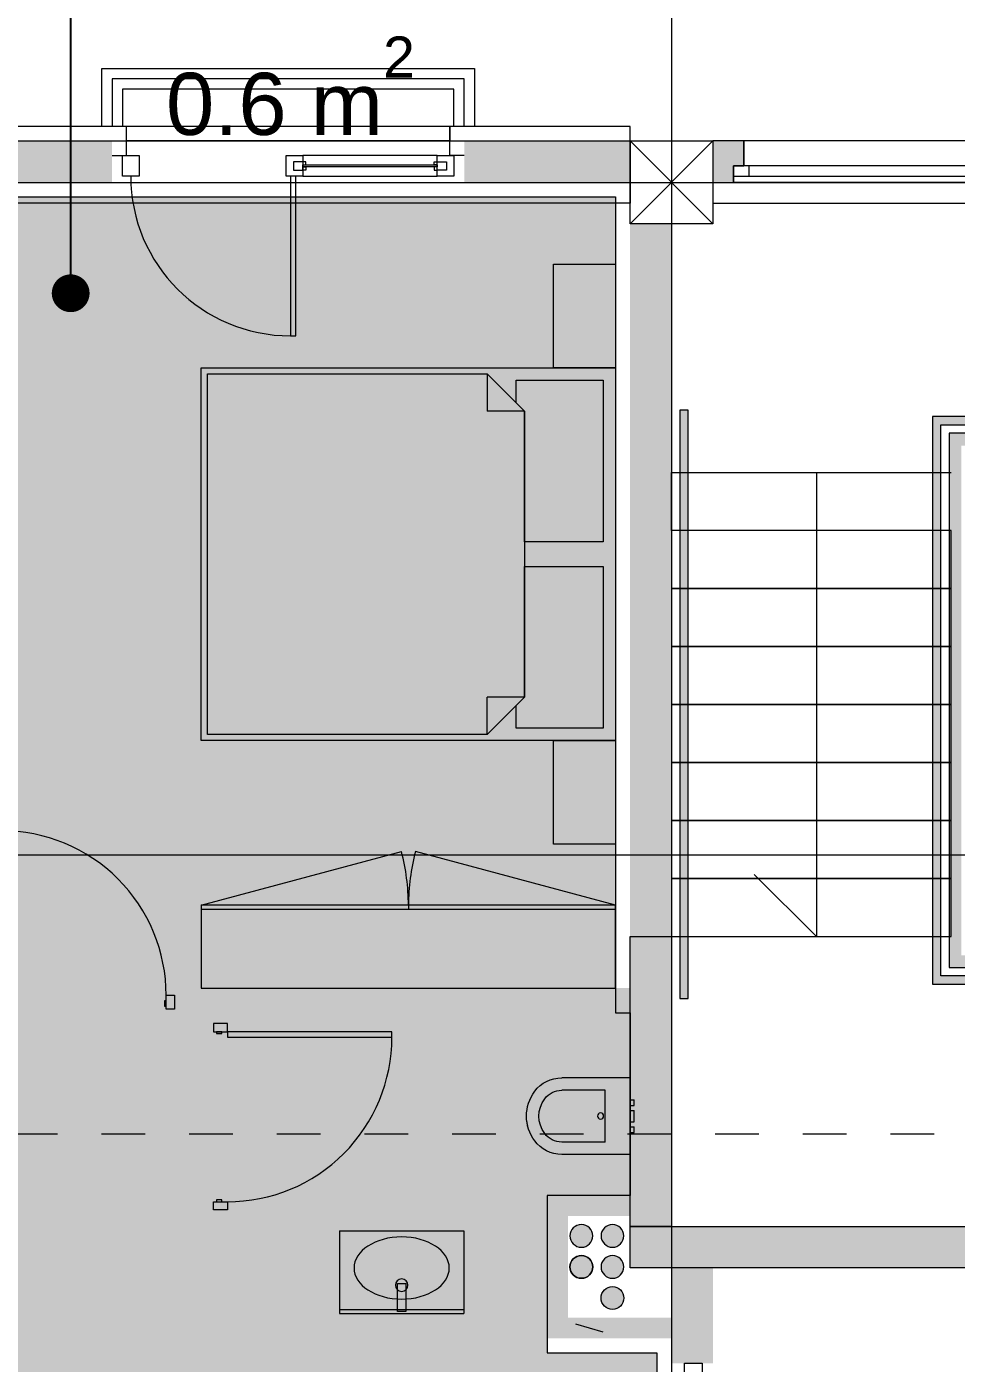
# Model space of a CAD drawing. Header units: millimetres. Extents: x 475159934 to 476245151, y 4620917055 to 4621447368.
# Drawn here: x 475237204 to 475241692, y 4621149352 to 4621155803 of the extents above; entities that cross this region are included whole.
import ezdxf

# ---------------------------------------------------------------- set-up
doc = ezdxf.new("R2010")
doc.units = ezdxf.units.MM
doc.header["$MEASUREMENT"] = 0
doc.linetypes.add('Dashed', pattern=[423.333333, 211.666667, -211.666667])
for name, color, linetype, lineweight in [('0_Pen_No__7_Pen_No__7_Pen_No__7', 7, 'Continuous', 0), ('2D Drafting - General_Pen_No__1_Pen_No__7', 7, 'Continuous', 0), ('2D Drafting - General_Pen_No__250_Pen_No__7_Pen_No__154', 154, 'Continuous', 0), ('2D Drafting - General_Pen_No__250_Pen_No__7_Pen_No__250', 7, 'Continuous', 0), ('2D Drafting - General_Pen_No__250_Pen_No__7_Pen_No__7', 7, 'Continuous', 0), ('2D Drafting - General_Pen_No__7_Pen_No__250', 7, 'Continuous', 0), ('2D Drafting - General_Pen_No__7_Pen_No__7_Pen_No__7', 7, 'Continuous', 0), ('Doors_Pen_No__7_Pen_No__7_Pen_No__7', 7, 'Continuous', 0), ('G-Anno-Nplt_Pen_No__151', 151, 'Continuous', 0), ('G-Anno-Nplt_Pen_No__250', 7, 'Continuous', 0), ('G-Anno-Nplt_Pen_No__4', 7, 'Continuous', 0), ('G-Anno-Nplt_Pen_No__7', 7, 'Continuous', 0), ('gegmebi_Pen_No__7_Pen_No__7', 7, 'Continuous', 0), ('kar-panjara_Pen_No__7_Pen_No__7_Pen_No__7', 7, 'Continuous', 0), ('New_2D Drafting - General_Pen_No__1', 1, 'Continuous', 0), ('New_2D Drafting - General_Pen_No__2_Pen_No__250', 7, 'Continuous', 0), ('New_2D Drafting - General_Pen_No__4', 7, 'Continuous', 0), ('New_reg_nak_Pen_No__7', 7, 'Continuous', 0), ('New_shenobebi_Pen_No__1', 1, 'Continuous', 0), ('New_shenobebi_Pen_No__7', 7, 'Continuous', 0), ('New_Structural - Bearing_Pen_No__250', 7, 'Continuous', 0), ('shaxtebi da milebi_Pen_No__1_Pen_No__1_Pen_No__1', 1, 'Continuous', 0), ('shaxtebi da milebi_Pen_No__5_Pen_No__5_Pen_No__5', 5, 'Continuous', 0), ('zoma_Pen_No__142', 142, 'Continuous', 0), ('zoma_Pen_No__5_Pen_No__5', 5, 'Continuous', 0)]:
    doc.layers.add(name, color=color, linetype=linetype, lineweight=lineweight)
doc.layers.add('New_Interior - Furniture', color=7, linetype='Continuous')
doc.layers.add('zoma', color=7, linetype='Continuous')
doc.layers.add('New_Interior - Furniture _Pen_No__252', color=7, linetype='Continuous', lineweight=0, true_color=0x666666)
doc.layers.add('shaxtebi da milebi_Pen_No__1_Pen_No__1_Pen_No__252', color=7, linetype='Continuous', lineweight=0, true_color=0x666666)
doc.styles.add('GENERATED_STYLE_1', font='arial.ttf')
doc.styles.add('GENERATED_STYLE_3', font='arial.ttf')
doc.dimstyles.new('GENERATED_STYLE__27', dxfattribs={"dimtxt": 0.18, "dimasz": 364.8, "dimexe": 0.18, "dimexo": 0.0625, "dimgap": 0, "dimtad": 0, "dimtih": 1, "dimtoh": 1, "dimdec": 4, "dimzin": 0, "dimdsep": 46, "dimcen": 0.09, "dimadec": 0, "dimazin": 0, "dimtfac": 1, "dimtdec": 4, "dimtmove": 0, "dimatfit": 3, "dimldrblk": 'ARROWHEAD_11', "dimfxl": 1, "dimtolj": 1, "dimtzin": 0, "dimarcsym": 0})
doc.dimstyles.new('GENERATED_STYLE__3', dxfattribs={"dimtxt": 200, "dimasz": 64.421331, "dimexe": 0.18, "dimexo": 3, "dimgap": 0, "dimtad": 1, "dimtih": 1, "dimtoh": 1, "dimlfac": 0.001, "dimzin": 0, "dimdsep": 46, "dimtxsty": 'GENERATED_STYLE_3', "dimblk": 'ARROWHEAD_2', "dimblk1": 'ARROWHEAD_2', "dimblk2": 'ARROWHEAD_2', "dimcen": 0.09, "dimclrd": 142, "dimclre": 142, "dimclrt": 142, "dimadec": 0, "dimazin": 0, "dimtfac": 1, "dimtdec": 4, "dimtmove": 0, "dimatfit": 3, "dimfxl": 1, "dimtolj": 1, "dimtzin": 0, "dimarcsym": 0})
doc.dimstyles.new('GENERATED_STYLE__6', dxfattribs={"dimtxt": 200, "dimasz": 64.421331, "dimexe": 0.18, "dimexo": 3, "dimgap": 0, "dimtad": 1, "dimlfac": 0.001, "dimzin": 0, "dimdsep": 46, "dimtxsty": 'GENERATED_STYLE_3', "dimblk": 'ARROWHEAD_2', "dimblk1": 'ARROWHEAD_2', "dimblk2": 'ARROWHEAD_2', "dimcen": 0.09, "dimclrd": 142, "dimclre": 142, "dimclrt": 142, "dimadec": 0, "dimazin": 0, "dimtfac": 1, "dimtdec": 4, "dimtmove": 0, "dimatfit": 3, "dimfxl": 1, "dimtolj": 1, "dimtzin": 0, "dimarcsym": 0})

# ---------------------------------------------------------------- blocks, each defined once
blk = doc.blocks.new('Multi-Basin Counter 26')
at = {"layer": 'New_Interior - Furniture _Pen_No__252', "color": 251, "linetype": 'Continuous', "lineweight": 0, "true_color": 0x666666}
for p, q in [((-300, 0), (300, 0)), ((-300, -400), (-300, 0)), ((300, -400), (300, 0)), ((-300, -20), (300, -20)), ((-300, -400), (300, -400))]:
    blk.add_line(p, q, dxfattribs=at)
at = {"layer": 'New_Interior - Furniture _Pen_No__252', "color": 251, "linetype": 'Continuous', "lineweight": 0, "true_color": 0x666666, "flags": 128}
blk.add_lwpolyline([(-20, -145), (20, -145), (20, -10), (-20, -10)], close=True, dxfattribs=at)
at = {"layer": 'New_Interior - Furniture _Pen_No__252', "color": 251, "linetype": 'Continuous', "lineweight": 0, "true_color": 0x666666}
blk.add_circle((0, -137.1895), 30, dxfattribs=at)
blk.add_ellipse((0, -220), major_axis=(230, 0), ratio=0.652173913, dxfattribs=at)
blk = doc.blocks.new('Bidet 26')
at = {"layer": 'New_Interior - Furniture _Pen_No__252', "color": 251, "linetype": 'Continuous', "lineweight": 0, "true_color": 0x666666}
for p, q in [((185, 0), (-185, 0)), ((-78.5, 20), (-74.5, 20)), ((-78.5, 0), (-78.5, 20)), ((-74.5, 20), (-65, 20)), ((-65, 20), (-55.5, 20)), ((-55.5, 20), (-51.5, 20)), ((-51.5, 0), (-51.5, 20)), ((-27, 20), (-19.1, 20)), ((-27, 0), (-27, 20)), ((-19.1, 20), (0, 20)), ((0, 20), (19.1, 20)), ((0, 0), (19.1, 0)), ((19.1, 20), (27, 20)), ((19.1, 0), (27, 0)), ((27, 0), (27, 20)), ((51.5, 20), (55.5, 20)), ((51.5, 0), (51.5, 20)), ((51.5, 0), (55.5, 0)), ((55.5, 20), (65, 20)), ((55.5, 0), (65, 0)), ((65, 20), (74.5, 20)), ((65, 0), (74.5, 0)), ((74.5, 20), (78.5, 20)), ((74.5, 0), (78.5, 0)), ((78.5, 0), (78.5, 20)), ((185, 0), (185, -330)), ((-185, 0), (-185, -330)), ((-78.5, 0), (-74.5, 0)), ((-74.5, 0), (-65, 0)), ((-65, 0), (-55.5, 0)), ((-55.5, 0), (-51.5, 0)), ((-27, 0), (-19.1, 0)), ((-19.1, 0), (0, 0)), ((-125, -120), (-125, -330)), ((-125, -120), (125, -120)), ((125, -120), (125, -330))]:
    blk.add_line(p, q, dxfattribs=at)
blk.add_circle((0, -142.5), 15, dxfattribs=at)
for centre, radius, start, end in [((-22.5, -330), 162.5, 180, 233.1301), ((-22.5, -330), 162.5, 180, 233.1301), ((-22.5, -330), 102.5, 180, 233.1301), ((22.5, -330), 102.5, 306.8699, 0), ((22.5, -330), 162.5, 306.8699, 0), ((0, -300), 140, 233.1301, 306.8699), ((0, -300), 200, 233.1301, 306.8699), ((0, -300), 200, 233.1301, 270)]:
    blk.add_arc(centre, radius, start, end, dxfattribs=at)
blk = doc.blocks.new('Bed Layout 23_4')
at = {"layer": 'New_Interior - Furniture _Pen_No__252', "color": 251, "linetype": 'Continuous', "lineweight": 0, "true_color": 0x666666}
for p, q in [((-900, 0), (-1400, 0)), ((-1400, 0), (-1400, -300)), ((-900, -300), (-900, 0)), ((900, 0), (-900, 0)), ((-900, 0), (-900, -2000)), ((1400, 0), (900, 0)), ((900, 0), (900, -300)), ((900, -2000), (900, 0)), ((1400, -300), (1400, 0)), ((-1400, -300), (-900, -300)), ((900, -300), (1400, -300)), ((-690, -440), (-870, -620)), ((0, -440), (-690, -440)), ((-690, -440), (-690, -620)), ((690, -440), (0, -440)), ((870, -620), (690, -440)), ((690, -440), (690, -620)), ((-870, -620), (-870, -1970)), ((-870, -620), (-690, -620)), ((870, -620), (690, -620)), ((870, -1970), (870, -620)), ((-870, -1970), (0, -1970)), ((0, -1970), (870, -1970)), ((-900, -2000), (900, -2000))]:
    blk.add_line(p, q, dxfattribs=at)
at = {"layer": 'New_Interior - Furniture _Pen_No__252', "color": 251, "linetype": 'Continuous', "lineweight": 0, "true_color": 0x666666, "flags": 128}
for points in [[(-60, -440), (-60, -60), (-840, -60), (-840, -480), (-730, -480), (-690, -440)], [(690, -440), (730, -480), (840, -480), (840, -60), (60, -60), (60, -440)]]:
    blk.add_lwpolyline(points, close=True, dxfattribs=at)
blk = doc.blocks.new('Wardrobe 01 26_13')
at = {"layer": 'New_Interior - Furniture _Pen_No__252', "color": 251, "linetype": 'Continuous', "lineweight": 0, "true_color": 0x666666}
for p, q in [((0, 20), (2000, 20)), ((0, 0), (0, 20)), ((0, 0), (965.9, -258.8)), ((1000, 0), (1000, 20)), ((2000, 0), (1034.1, -258.8))]:
    blk.add_line(p, q, dxfattribs=at)
at = {"layer": 'New_Interior - Furniture _Pen_No__252', "color": 251, "linetype": 'Continuous', "lineweight": 0, "true_color": 0x666666, "flags": 128}
blk.add_lwpolyline([(0, 0), (2000, 0), (2000, 400), (0, 400)], close=True, dxfattribs=at)
at = {"layer": 'New_Interior - Furniture _Pen_No__252', "color": 251, "linetype": 'Continuous', "lineweight": 0, "true_color": 0x666666}
for centre, start, end in [((0, 0), 345, 0), ((2000, 0), 180, 195)]:
    blk.add_arc(centre, 1000, start, end, dxfattribs=at)
blk = doc.blocks.new('*D890', base_point=(475826095.8, 4621095193.2))
at = {"layer": 'zoma_Pen_No__142', "color": 142, "linetype": 'Continuous', "lineweight": 0, "transparency": 16777216}
for p, q in [((475233611.8, 4621161505.4), (475233611.8, 4621161632.5)), ((475240111.8, 4621161505.4), (475240111.8, 4621161632.5)), ((475233636.3, 4621161611.3), (475233587.3, 4621161526.6)), ((475233611.8, 4621161569), (475240111.8, 4621161569)), ((475240136.3, 4621161611.3), (475240087.3, 4621161526.6))]:
    blk.add_line(p, q, dxfattribs=at)
at = {"layer": 'zoma_Pen_No__142', "color": 142, "lineweight": 0, "transparency": 16777216, "char_height": 200, "attachment_point": 7, "style": 'GENERATED_STYLE_3'}
for s, insert in [('\\A1;{\\pql;\\fArial|b0|i0|c204|p0;\\W1.000000;6.50}', (475236594.9, 4621161609)), ('\\A1;{\\pql;\\fArial|b0|i0|c204|p0;\\W1.000000;0.40}', (475239553.5, 4621161609))]:
    blk.add_mtext(s, dxfattribs=dict(at, insert=insert))
blk = doc.blocks.new('ARROWHEAD_2')
at = {"color": 0, "linetype": 'Continuous', "lineweight": 0}
for p, q in [((0, 0), (-1, 0)), ((-0.38, -0.66), (0.38, 0.66))]:
    blk.add_line(p, q, dxfattribs=at)
blk = doc.blocks.new('*D891', base_point=(475826095.8, 4621095193.2))
at = {"layer": 'zoma_Pen_No__142', "color": 142, "linetype": 'Continuous', "lineweight": 0, "transparency": 16777216}
for p, q in [((475240111.8, 4621161505.4), (475240111.8, 4621161632.5)), ((475240511.8, 4621161505.4), (475240511.8, 4621161632.5)), ((475240136.3, 4621161611.3), (475240087.3, 4621161526.6)), ((475240111.8, 4621161569), (475240511.8, 4621161569)), ((475240536.3, 4621161611.3), (475240487.3, 4621161526.6))]:
    blk.add_line(p, q, dxfattribs=at)
blk = doc.blocks.new('*D892', base_point=(475826095.8, 4621095193.2))
at = {"layer": 'zoma_Pen_No__142', "color": 142, "linetype": 'Continuous', "lineweight": 0, "transparency": 16777216}
for p, q in [((475240511.8, 4621161505.4), (475240511.8, 4621161632.5)), ((475247011.8, 4621161505.4), (475247011.8, 4621161632.5)), ((475240536.3, 4621161611.3), (475240487.3, 4621161526.6)), ((475240511.8, 4621161569), (475247011.8, 4621161569)), ((475247036.3, 4621161611.3), (475246987.3, 4621161526.6))]:
    blk.add_line(p, q, dxfattribs=at)
at = {"layer": 'zoma_Pen_No__142', "color": 142, "lineweight": 0, "transparency": 16777216, "char_height": 200, "attachment_point": 7, "style": 'GENERATED_STYLE_3'}
for s, insert in [('\\A1;{\\pql;\\fArial|b0|i0|c204|p0;\\W1.000000;6.50}', (475243494.9, 4621161609)), ('\\A1;{\\pql;\\fArial|b0|i0|c204|p0;\\W1.000000;0.40}', (475246453.5, 4621161609))]:
    blk.add_mtext(s, dxfattribs=dict(at, insert=insert))
blk = doc.blocks.new('*D952', base_point=(475826095.8, 4621095193.2))
at = {"layer": 'zoma_Pen_No__142', "color": 142, "linetype": 'Continuous', "lineweight": 0, "transparency": 16777216}
for p, q in [((475229829.6, 4621159381.7), (475229744.8, 4621159430.6)), ((475229787.2, 4621159406.2), (475229787.2, 4621159447.6)), ((475229850.7, 4621159406.2), (475229723.6, 4621159406.2)), ((475229787.2, 4621140051.5), (475229787.2, 4621159406.2)), ((475229744.8, 4621140076), (475229829.6, 4621140027.1)), ((475229850.7, 4621140051.5), (475229723.6, 4621140051.5)), ((475229787.2, 4621140010.1), (475229787.2, 4621140051.5))]:
    blk.add_line(p, q, dxfattribs=at)
at = {"layer": 'zoma_Pen_No__142', "color": 142, "lineweight": 0, "transparency": 16777216, "insert": (475229747.2, 4621149385.6), "char_height": 200, "attachment_point": 7, "rotation": 90, "style": 'GENERATED_STYLE_3'}
blk.add_mtext('\\A1;{\\pql;\\fArial|b0|i0|c204|p0;\\W1.000000;19.35}', dxfattribs=at)
blk = doc.blocks.new('*D962', base_point=(475826095.8, 4621095193.2))
at = {"layer": 'zoma_Pen_No__142', "color": 142, "linetype": 'Continuous', "lineweight": 0, "transparency": 16777216}
for p, q in [((475230772.9, 4621159006.2), (475230645.8, 4621159006.2)), ((475230666.9, 4621159030.6), (475230751.7, 4621158981.7)), ((475230709.3, 4621155251.5), (475230709.3, 4621159006.2)), ((475230772.9, 4621155251.5), (475230645.8, 4621155251.5)), ((475230666.9, 4621155276), (475230751.7, 4621155227.1))]:
    blk.add_line(p, q, dxfattribs=at)
at = {"layer": 'zoma_Pen_No__142', "color": 142, "lineweight": 0, "transparency": 16777216, "char_height": 200, "attachment_point": 7, "rotation": 90, "style": 'GENERATED_STYLE_3'}
for s, insert in [('\\A1;{\\pql;\\fArial|b0|i0|c204|p0;\\W1.000000;0.40}', (475230669.3, 4621158447.8)), ('\\A1;{\\pql;\\fArial|b0|i0|c204|p0;\\W1.000000;3.75}', (475230669.3, 4621156861.9))]:
    blk.add_mtext(s, dxfattribs=dict(at, insert=insert))
blk = doc.blocks.new('*D968', base_point=(475826095.8, 4621095193.2))
at = {"layer": 'zoma_Pen_No__142', "color": 142, "linetype": 'Continuous', "lineweight": 0, "transparency": 16777216}
for p, q in [((475300034.2, 4621159381.7), (475299949.4, 4621159430.6)), ((475299991.8, 4621159406.2), (475299991.8, 4621159447.6)), ((475300055.4, 4621159406.2), (475299928.2, 4621159406.2)), ((475299991.8, 4621140051.5), (475299991.8, 4621159406.2)), ((475299949.4, 4621140076), (475300034.2, 4621140027.1)), ((475300055.4, 4621140051.5), (475299928.2, 4621140051.5)), ((475299991.8, 4621140010.1), (475299991.8, 4621140051.5))]:
    blk.add_line(p, q, dxfattribs=at)
at = {"layer": 'zoma_Pen_No__142', "color": 142, "lineweight": 0, "transparency": 16777216, "insert": (475299951.8, 4621149385.6), "char_height": 200, "attachment_point": 7, "rotation": 90, "style": 'GENERATED_STYLE_3'}
blk.add_mtext('\\A1;{\\pql;\\fArial|b0|i0|c204|p0;\\W1.000000;19.35}', dxfattribs=at)
blk = doc.blocks.new('ARROWHEAD_11')
at = {"color": 0, "linetype": 'Continuous', "lineweight": 0}
blk.add_line((0, 0), (-1, 0), dxfattribs=at)
at = {"color": 0, "linetype": 'Continuous', "lineweight": 0, "const_width": 0.25, "flags": 128}
blk.add_lwpolyline([(-0.125, 0, 1), (0.125, 0, 1)], format="xyb", close=True, dxfattribs=at)

msp = doc.modelspace()

# ---------------------------------------------------------------- hatches: boundary and pattern name
at = {"layer": '2D Drafting - General_Pen_No__250_Pen_No__7_Pen_No__154', "linetype": 'Continuous', "lineweight": 0}
for points in [[(475240516.775, 4621155251.525), (475240516.775, 4621155051.362), (475240616.775, 4621155051.362), (475240616.775, 4621155131.409), (475240666.777, 4621155131.409), (475240666.777, 4621155251.525), (475240616.775, 4621155251.525)], [(475240116.775, 4621151411.541), (475240316.775, 4621151411.541), (475240316.775, 4621150011.45), (475240116.775, 4621150011.45)]]:
    msp.add_hatch(color=154, dxfattribs=at).paths.add_polyline_path(points)
at = {"layer": '2D Drafting - General_Pen_No__250_Pen_No__7_Pen_No__7', "linetype": 'Continuous', "lineweight": 0}
for points in [[(475236717.246, 4621155051.352), (475237616.284, 4621155051.352), (475237616.284, 4621155251.352), (475236717.246, 4621155251.352)], [(475239316.284, 4621155051.361), (475240116.775, 4621155051.361), (475240116.775, 4621155251.361), (475239316.284, 4621155251.361)], [(475240116.775, 4621154851.525), (475240316.775, 4621154851.525), (475240316.775, 4621151411.541), (475240116.775, 4621151411.541)], [(475240116.775, 4621151162.386), (475237916.685, 4621151162.386), (475237916.685, 4621151042.385), (475238073.604, 4621151042.385), (475238073.604, 4621150991.511), (475238193.604, 4621150991.511), (475238193.604, 4621151042.385), (475240116.775, 4621151042.385)], [(475240116.775, 4621150161.9), (475239716.775, 4621150161.9), (475239716.775, 4621149471.882), (475240316.775, 4621149471.882), (475240316.775, 4621149571.525), (475239816.775, 4621149571.525), (475239816.775, 4621150061.713), (475240116.775, 4621150061.713)], [(475238073.604, 4621150091.511), (475238073.604, 4621149471.882), (475239716.775, 4621149471.882), (475239716.775, 4621149591.386), (475238193.604, 4621149591.385), (475238193.604, 4621150091.511)], [(475240516.775, 4621149811.45), (475240316.775, 4621149811.45), (475240316.775, 4621149351.525), (475240516.775, 4621149351.525)]]:
    msp.add_hatch(color=7, dxfattribs=at).paths.add_polyline_path(points)
at = {"layer": 'G-Anno-Nplt_Pen_No__151', "linetype": 'Continuous', "lineweight": 0, "true_color": 0x1f2f3f}
msp.add_hatch(color=169, dxfattribs=at).paths.add_polyline_path([(475233486.775, 4621146641.337), (475233886.775, 4621146641.337), (475233886.775, 4621147621.525), (475233686.775, 4621147621.525), (475233686.775, 4621147921.525), (475233486.775, 4621147921.525), (475233486.775, 4621153881.525), (475236987.246, 4621153881.525), (475236987.246, 4621154981.525), (475240046.775, 4621154981.525), (475240046.775, 4621154781.525), (475240046.775, 4621151042.385), (475240116.775, 4621151042.385), (475240116.775, 4621150161.9), (475239716.775, 4621150161.9), (475239716.775, 4621149401.882), (475240246.775, 4621149401.882), (475240246.775, 4621147921.525), (475240046.775, 4621147921.525), (475240046.775, 4621147821.525), (475239526.587, 4621147821.525), (475239526.587, 4621147251.525), (475240316.775, 4621147251.525), (475240316.775, 4621145045.695), (475240246.775, 4621145045.695), (475240246.775, 4621140521.525), (475240046.775, 4621140521.525), (475240046.775, 4621140321.531), (475236786.775, 4621140321.531), (475236786.775, 4621142621.531), (475233486.775, 4621142621.531)])
at = {"layer": 'G-Anno-Nplt_Pen_No__7', "linetype": 'Continuous', "lineweight": 0}
msp.add_hatch(color=7, dxfattribs=at).paths.add_polyline_path([(475243216.775, 4621149811.45), (475240116.782, 4621149811.45), (475240116.782, 4621150011.45), (475243216.775, 4621150011.45)])
at = {"layer": 'New_2D Drafting - General_Pen_No__1', "linetype": 'Continuous', "lineweight": 0}
msp.add_hatch(color=1, dxfattribs=at).paths.add_polyline_path([(475240356.775, 4621151111.482), (475240396.775, 4621151111.482), (475240396.775, 4621153951.482), (475240356.775, 4621153951.482)])
h = msp.add_hatch(color=1, dxfattribs=at)
h.paths.add_polyline_path([(475241576.775, 4621151181.374), (475241956.775, 4621151181.374), (475241956.775, 4621151311.482), (475241956.775, 4621153921.389), (475241576.775, 4621153921.389)])
h.paths.add_polyline_path([(475241916.775, 4621151221.374), (475241616.775, 4621151221.374), (475241616.775, 4621153881.389), (475241916.775, 4621153881.389)], flags=0)
h = msp.add_hatch(color=1, dxfattribs=at)
h.paths.add_polyline_path([(475241656.775, 4621151261.374), (475241876.775, 4621151261.374), (475241876.775, 4621153841.389), (475241656.775, 4621153841.389)])
h.paths.add_polyline_path([(475241716.775, 4621151321.374), (475241716.775, 4621153781.389), (475241816.775, 4621153781.389), (475241816.775, 4621151321.374)], flags=0)
at = {"layer": 'shaxtebi da milebi_Pen_No__1_Pen_No__1_Pen_No__1', "linetype": 'Continuous', "lineweight": 0}
msp.add_hatch(color=1, dxfattribs=at).paths.add_polyline_path([(475240031.775, 4621149721.525, 1), (475240031.775, 4621149611.525, 1)])
at = {"layer": 'shaxtebi da milebi_Pen_No__1_Pen_No__1_Pen_No__252', "linetype": 'Continuous', "lineweight": 0, "true_color": 0x666666}
msp.add_hatch(color=251, dxfattribs=at).paths.add_polyline_path([(475239881.775, 4621149871.525, 1), (475239881.775, 4621149761.525, 1)])
at = {"layer": 'shaxtebi da milebi_Pen_No__5_Pen_No__5_Pen_No__5', "linetype": 'Continuous', "lineweight": 0}
for points in [[(475239881.775, 4621150021.525, 1), (475239881.775, 4621149911.525, 1)], [(475240031.775, 4621150021.525, 1), (475240031.775, 4621149911.525, 1)], [(475240031.775, 4621149871.525, 1), (475240031.775, 4621149761.525, 1)]]:
    msp.add_hatch(color=5, dxfattribs=at).paths.add_polyline_path(points)

# ---------------------------------------------------------------- linework, layer by layer
at = {"layer": '0_Pen_No__7_Pen_No__7_Pen_No__7', "color": 7, "linetype": 'Continuous', "lineweight": 0}
msp.add_line((475239986.509, 4621149502.329), (475239854.333, 4621149540.464), dxfattribs=at)
at = {"layer": '2D Drafting - General_Pen_No__1_Pen_No__7', "color": 7, "linetype": 'Continuous', "lineweight": 0}
for p, q in [((475240116.775, 4621154851.525), (475240516.775, 4621155251.525)), ((475240516.775, 4621154851.525), (475240116.775, 4621155251.525))]:
    msp.add_line(p, q, dxfattribs=at)
at = {"layer": '2D Drafting - General_Pen_No__1_Pen_No__7', "color": 7, "linetype": 'Continuous', "lineweight": 0, "flags": 128}
for points in [[(475240116.775, 4621154951.525), (475233616.775, 4621154951.525), (475233616.775, 4621155251.525), (475240116.775, 4621155251.525)], [(475240516.775, 4621154851.525), (475240116.775, 4621154851.525), (475240116.775, 4621155251.525), (475240516.775, 4621155251.525)], [(475240516.775, 4621154951.525), (475247016.775, 4621154951.525), (475247016.775, 4621155251.525), (475240516.775, 4621155251.525)]]:
    msp.add_lwpolyline(points, close=True, dxfattribs=at)
at = {"layer": '2D Drafting - General_Pen_No__250_Pen_No__7_Pen_No__250', "color": 7, "linetype": 'Continuous', "lineweight": 0, "flags": 128}
msp.add_lwpolyline([(475240116.775, 4621151411.541), (475240316.775, 4621151411.541), (475240316.775, 4621150011.45), (475240116.775, 4621150011.45)], close=True, dxfattribs=at)
at = {"layer": '2D Drafting - General_Pen_No__250_Pen_No__7_Pen_No__7', "color": 7, "linetype": 'Continuous', "lineweight": 0, "flags": 128}
msp.add_lwpolyline([(475240516.775, 4621155251.525), (475240516.775, 4621155051.362), (475240616.775, 4621155051.362), (475240616.775, 4621155131.409), (475240666.777, 4621155131.409), (475240666.777, 4621155251.525), (475240616.775, 4621155251.525)], close=True, dxfattribs=at)
at = {"layer": '2D Drafting - General_Pen_No__7_Pen_No__250', "color": 7, "linetype": 'Continuous', "lineweight": 0, "flags": 128}
for points in [[(475237616.284, 4621155181.317), (475237686.299, 4621155181.317), (475237686.3, 4621155321.578)], [(475239316.284, 4621155181.266), (475239246.27, 4621155181.265), (475239246.268, 4621155321.527)]]:
    msp.add_lwpolyline(points, dxfattribs=at)
at = {"layer": '2D Drafting - General_Pen_No__7_Pen_No__7_Pen_No__7', "color": 7, "linetype": 'Continuous', "lineweight": 0, "flags": 128}
msp.add_lwpolyline([(475239186.284, 4621155181.216), (475238536.284, 4621155181.187), (475238536.289, 4621155081.248), (475239186.289, 4621155081.277)], close=True, dxfattribs=at)
at = {"layer": '2D Drafting - General_Pen_No__7_Pen_No__7_Pen_No__7', "color": 7, "linetype": 'Continuous', "lineweight": 0}
for centre, radius, start, end in [((475238476.6, 4621155081.235), 770.311, 180.005711, 270.0025313), ((475237082.863, 4621151127.866), 794.311, 359.9998025, 90.001484), ((475238172.733, 4621150925.333), 794.311, 269.9998025, 0.001484)]:
    msp.add_arc(centre, radius, start, end, dxfattribs=at)
at = {"layer": 'Doors_Pen_No__7_Pen_No__7_Pen_No__7', "color": 7, "linetype": 'Continuous', "lineweight": 0, "flags": 128}
for points in [[(475238503.267, 4621155081.236), (475238476.6, 4621155081.235), (475238476.634, 4621154310.924), (475238503.301, 4621154310.925)], [(475237916.687, 4621151060.131), (475237877.176, 4621151060.13), (475237877.174, 4621151127.863), (475237916.685, 4621151127.864)], [(475237868.287, 4621151074.53), (475237877.176, 4621151074.53), (475237877.175, 4621151101.197), (475237868.286, 4621151101.196)], [(475238104.998, 4621150991.509), (475238104.999, 4621150951.998), (475238172.733, 4621150952), (475238172.732, 4621150991.511)], [(475238119.399, 4621150951.999), (475238119.399, 4621150943.11), (475238146.066, 4621150943.11), (475238146.066, 4621150951.999)], [(475238172.733, 4621150952), (475238172.733, 4621150925.333), (475238967.044, 4621150925.354), (475238967.044, 4621150952.021)], [(475238119.397, 4621150139.91), (475238119.397, 4621150131.021), (475238146.064, 4621150131.021), (475238146.064, 4621150139.91)], [(475238104.998, 4621150091.509), (475238104.997, 4621150131.02), (475238172.731, 4621150131.022), (475238172.732, 4621150091.511)], [(475240464.689, 4621149351.525), (475240464.689, 4621149302.136), (475240380.023, 4621149302.136), (475240380.023, 4621149351.525)]]:
    msp.add_lwpolyline(points, close=True, dxfattribs=at)
at = {"layer": 'G-Anno-Nplt_Pen_No__250', "color": 7, "linetype": 'Continuous', "lineweight": 0, "flags": 128}
msp.add_lwpolyline([(475243216.775, 4621149811.45), (475240116.782, 4621149811.45), (475240116.782, 4621150011.45), (475243216.775, 4621150011.45)], close=True, dxfattribs=at)
at = {"layer": 'G-Anno-Nplt_Pen_No__4', "color": 7, "linetype": 'Continuous', "lineweight": 0, "flags": 128}
msp.add_lwpolyline([(475237566.284, 4621155601.316), (475239366.284, 4621155601.316), (475239366.284, 4621155321.303), (475239246.276, 4621155321.303), (475239246.276, 4621155251.525), (475237686.298, 4621155251.539), (475237686.298, 4621155321.303), (475237566.284, 4621155321.303)], close=True, dxfattribs=at)
msp.add_lwpolyline([(475236987.246, 4621154981.525), (475240046.775, 4621154981.525), (475240046.775, 4621154781.525), (475240046.775, 4621151042.385), (475240116.775, 4621151042.385), (475240116.775, 4621150161.9), (475239716.775, 4621150161.9), (475239716.775, 4621149401.882), (475240246.775, 4621149401.882), (475240246.775, 4621147921.525), (475240046.775, 4621147921.525), (475240046.775, 4621147821.525), (475239526.587, 4621147821.525), (475239526.587, 4621147251.525), (475240316.775, 4621147251.525), (475240316.775, 4621145045.695), (475240246.775, 4621145045.695), (475240246.775, 4621140521.525), (475240046.775, 4621140521.525), (475240046.775, 4621140321.531), (475236786.775, 4621140321.531)], dxfattribs=at)
at = {"layer": 'gegmebi_Pen_No__7_Pen_No__7', "color": 7, "linetype": 'Continuous', "lineweight": 0, "flags": 128}
for points in [[(475241666.775, 4621153371.482), (475240316.775, 4621153371.482), (475240316.775, 4621153651.482), (475241666.775, 4621153651.482)], [(475241016.775, 4621153651.482), (475241016.775, 4621151411.482), (475240716.775, 4621151711.482)]]:
    msp.add_lwpolyline(points, dxfattribs=at)
for points in [[(475241666.775, 4621153091.482), (475241666.775, 4621153371.482), (475240316.775, 4621153371.482), (475240316.775, 4621153091.482)], [(475241666.775, 4621152811.482), (475241666.775, 4621153091.482), (475240316.775, 4621153091.482), (475240316.775, 4621152811.482)], [(475241666.775, 4621152531.482), (475241666.775, 4621152811.482), (475240316.775, 4621152811.482), (475240316.775, 4621152531.482)], [(475241666.775, 4621152251.482), (475241666.775, 4621152531.482), (475240316.775, 4621152531.482), (475240316.775, 4621152251.482)], [(475241666.775, 4621151971.482), (475241666.775, 4621152251.482), (475240316.775, 4621152251.482), (475240316.775, 4621151971.482)], [(475241666.775, 4621151691.482), (475241666.775, 4621151971.482), (475240316.775, 4621151971.482), (475240316.775, 4621151691.482)], [(475241666.775, 4621151411.482), (475241666.775, 4621151691.482), (475240316.775, 4621151691.482), (475240316.775, 4621151411.482)]]:
    msp.add_lwpolyline(points, close=True, dxfattribs=at)
at = {"layer": 'kar-panjara_Pen_No__7_Pen_No__7_Pen_No__7', "color": 7, "linetype": 'Continuous', "lineweight": 0, "flags": 128}
for points in [[(475237666.284, 4621155181.167), (475237746.284, 4621155181.17), (475237746.289, 4621155081.17), (475237666.289, 4621155081.167)], [(475238456.284, 4621155181.244), (475238536.284, 4621155181.248), (475238536.289, 4621155081.248), (475238456.289, 4621155081.244)], [(475239186.284, 4621155181.216), (475239266.284, 4621155181.219), (475239266.289, 4621155081.219), (475239186.289, 4621155081.216)], [(475238491.288, 4621155111.246), (475238536.288, 4621155111.248), (475238536.287, 4621155126.248), (475238536.286, 4621155136.248), (475238551.286, 4621155136.249), (475238551.286, 4621155151.249), (475238491.286, 4621155151.246)], [(475239186.287, 4621155126.277), (475238536.287, 4621155126.248), (475238536.286, 4621155136.248), (475239186.286, 4621155136.277)], [(475238551.288, 4621155111.249), (475238536.288, 4621155111.248), (475238536.287, 4621155126.248), (475238551.287, 4621155126.249)], [(475239231.288, 4621155111.279), (475239186.288, 4621155111.277), (475239186.287, 4621155126.277), (475239186.286, 4621155136.277), (475239171.286, 4621155136.276), (475239171.286, 4621155151.276), (475239231.286, 4621155151.279)], [(475239171.288, 4621155111.276), (475239186.288, 4621155111.277), (475239186.287, 4621155126.277), (475239171.287, 4621155126.276)]]:
    msp.add_lwpolyline(points, close=True, dxfattribs=at)
at = {"layer": 'New_2D Drafting - General_Pen_No__4', "color": 7, "linetype": 'Continuous', "lineweight": 0, "flags": 128}
for points in [[(475240356.775, 4621151111.482), (475240396.775, 4621151111.482), (475240396.775, 4621153951.482), (475240356.775, 4621153951.482)], [(475241576.775, 4621151181.374), (475241956.775, 4621151181.374), (475241956.775, 4621151311.482), (475241956.775, 4621153921.389), (475241576.775, 4621153921.389)], [(475241916.775, 4621151221.374), (475241616.775, 4621151221.374), (475241616.775, 4621153881.389), (475241916.775, 4621153881.389)], [(475241656.775, 4621151261.374), (475241876.775, 4621151261.374), (475241876.775, 4621153841.389), (475241656.775, 4621153841.389)]]:
    msp.add_lwpolyline(points, close=True, dxfattribs=at)
at = {"layer": 'New_reg_nak_Pen_No__7', "color": 7, "linetype": 'Continuous', "lineweight": 0, "flags": 128}
msp.add_lwpolyline([(475240116.775, 4621155251.525), (475240116.775, 4621155321.525), (475236717.121, 4621155321.525), (475236717.121, 4621155251.525)], dxfattribs=at)
at = {"layer": 'New_shenobebi_Pen_No__1', "color": 1, "linetype": 'Dashed', "lineweight": 0}
msp.add_lwpolyline([(475301569.026, 4621154611.49), (475255555.776, 4621154611.49), (475255555.776, 4621150456.854), (475228397.958, 4621150456.854)], dxfattribs=at)
at = {"layer": 'New_shenobebi_Pen_No__7', "color": 7, "linetype": 'Continuous', "lineweight": 0}
for p, q in [((475237616.284, 4621155551.316), (475237616.284, 4621155321.359)), ((475239316.284, 4621155551.316), (475237616.284, 4621155551.316)), ((475239266.284, 4621155501.316), (475237666.284, 4621155501.316)), ((475237666.284, 4621155501.316), (475237666.284, 4621155321.359)), ((475239266.284, 4621155321.359), (475239266.284, 4621155501.316)), ((475239316.284, 4621155321.359), (475239316.284, 4621155551.316))]:
    msp.add_line(p, q, dxfattribs=at)
at = {"layer": 'New_Structural - Bearing_Pen_No__250', "color": 7, "linetype": 'Continuous', "lineweight": 0}
for p, q in [((475240666.781, 4621155251.409), (475240666.777, 4621155131.409)), ((475242166.781, 4621155251.362), (475240666.781, 4621155251.409)), ((475240616.777, 4621155131.41), (475240616.776, 4621155081.41)), ((475240616.777, 4621155131.41), (475240616.776, 4621155081.41)), ((475240691.777, 4621155131.408), (475240616.777, 4621155131.41)), ((475240666.777, 4621155131.409), (475240616.777, 4621155131.41)), ((475240666.777, 4621155131.409), (475240616.777, 4621155131.41)), ((475240691.776, 4621155081.408), (475240691.777, 4621155131.408)), ((475242141.777, 4621155131.363), (475240691.777, 4621155131.408)), ((475240616.776, 4621155081.41), (475240616.775, 4621155051.41)), ((475242216.775, 4621155051.361), (475240616.775, 4621155051.41)), ((475240616.776, 4621155081.41), (475240691.776, 4621155081.408)), ((475240691.776, 4621155081.408), (475242141.776, 4621155081.363))]:
    msp.add_line(p, q, dxfattribs=at)
at = {"layer": 'shaxtebi da milebi_Pen_No__1_Pen_No__1_Pen_No__1', "color": 1, "linetype": 'Continuous', "lineweight": 0, "flags": 128}
msp.add_lwpolyline([(475240031.775, 4621149721.525, -1), (475240031.775, 4621149611.525, -1)], format="xyb", close=True, dxfattribs=at)
at = {"layer": 'shaxtebi da milebi_Pen_No__1_Pen_No__1_Pen_No__252', "color": 251, "linetype": 'Continuous', "lineweight": 0, "true_color": 0x666666, "flags": 128}
for points in [[(475239881.775, 4621149871.525, 1), (475239881.775, 4621149761.525, 1)], [(475239881.775, 4621149871.525, -1), (475239881.775, 4621149761.525, -1)]]:
    msp.add_lwpolyline(points, format="xyb", close=True, dxfattribs=at)
at = {"layer": 'shaxtebi da milebi_Pen_No__5_Pen_No__5_Pen_No__5', "color": 5, "linetype": 'Continuous', "lineweight": 0, "flags": 128}
for points in [[(475239881.775, 4621150021.525, 1), (475239881.775, 4621149911.525, 1)], [(475240031.775, 4621150021.525, 1), (475240031.775, 4621149911.525, 1)], [(475240031.775, 4621149871.525, 1), (475240031.775, 4621149761.525, 1)]]:
    msp.add_lwpolyline(points, format="xyb", close=True, dxfattribs=at)
at = {"layer": 'zoma_Pen_No__5_Pen_No__5', "color": 5, "linetype": 'Continuous', "lineweight": 0}
for p, q in [((475240316.775, 4621162687.507), (475240316.775, 4621134452.213)), ((475229336.224, 4621155051.525), (475300763.831, 4621155051.525)), ((475229336.224, 4621151806.16), (475300763.831, 4621151806.16))]:
    msp.add_line(p, q, dxfattribs=at)

# ---------------------------------------------------------------- block references
at = {"layer": 'New_Interior - Furniture', "color": 1, "linetype": 'Continuous', "lineweight": 0, "xscale": -1, "zscale": 1000}
for name, p, rotation in [('Bed Layout 23_4', (475240046.775, 4621153256.993), 270), ('Bidet 26', (475240116.775, 4621150544.573), 270), ('Multi-Basin Counter 26', (475239014.048, 4621149591.386), 179.9999999999977)]:
    msp.add_blockref(name, p, dxfattribs=dict(at, rotation=rotation))
at = {"layer": 'New_Interior - Furniture', "color": 1, "linetype": 'Continuous', "lineweight": 0, "zscale": 1000, "rotation": 180}
msp.add_blockref('Wardrobe 01 26_13', (475240046.775, 4621151562.386), dxfattribs=at)

# ---------------------------------------------------------------- texts
at = {"layer": 'G-Anno-Nplt_Pen_No__7', "color": 7, "lineweight": 0, "insert": (475237876.284, 4621155276.42), "char_height": 300, "attachment_point": 7, "style": 'GENERATED_STYLE_1'}
msp.add_mtext('{\\fArial|b0|i0|c204|p0;0.6 m{\\H0.66x;\\S2^  ;}}', dxfattribs=at)

# ---------------------------------------------------------------- dimensions: what is measured, and where the dimension line sits
at = {"layer": 'zoma', "color": 142, "linetype": 'Continuous', "lineweight": 0}
for base, p1, p2, picture, middle in [((475240111.8, 4621161568.965), (475233611.8, 4621141187.013), (475240111.8, 4621141187.013), '*D890', (475236853.796, 4621161708.965)), ((475247011.8, 4621161568.965), (475240511.8, 4621141187.027), (475247011.8, 4621141187.013), '*D892', (475243753.796, 4621161708.965)), ((475240511.8, 4621161568.965), (475240111.8, 4621141187.013), (475240511.8, 4621141187.027), '*D891', (475239812.379, 4621161708.965))]:
    dim = msp.add_linear_dim(base=base, p1=p1, p2=p2, dimstyle='GENERATED_STYLE__3', dxfattribs=at)
    dim.commit()
    dim.dimension.update_dxf_attribs({"geometry": picture, "text_midpoint": middle, "dimtype": 160})
for base, p1, p2, picture, middle in [((475229787.171, 4621159406.159), (475231459.487, 4621140051.524), (475253174.993, 4621159406.159), '*D952', (475229647.171, 4621149720.668)), ((475299991.81, 4621159406.159), (475233700.384, 4621140051.524), (475255415.89, 4621159406.159), '*D968', (475299851.81, 4621149720.668)), ((475230709.324, 4621159006.159), (475231774.993, 4621155251.524), (475253174.992, 4621159006.159), '*D962', (475230569.324, 4621157120.837))]:
    dim = msp.add_linear_dim(base=base, p1=p1, p2=p2, angle=90, dimstyle='GENERATED_STYLE__6', dxfattribs=at)
    dim.commit()
    dim.dimension.update_dxf_attribs({"geometry": picture, "text_midpoint": middle, "dimtype": 160, "text_rotation": 90})

# ---------------------------------------------------------------- leaders
at = {"layer": 'New_2D Drafting - General_Pen_No__2_Pen_No__250', "color": 7, "linetype": 'Continuous', "lineweight": 0, "annotation_type": 0, "has_hookline": 1, "hookline_direction": 0, "text_width": 1944.787}
msp.add_leader([(475237416.065, 4621154516.461), (475237416.065, 4621159496.997), (475238416.065, 4621159447.934)], dimstyle='GENERATED_STYLE__27', dxfattribs=at)

doc.saveas('drawing.dxf')
